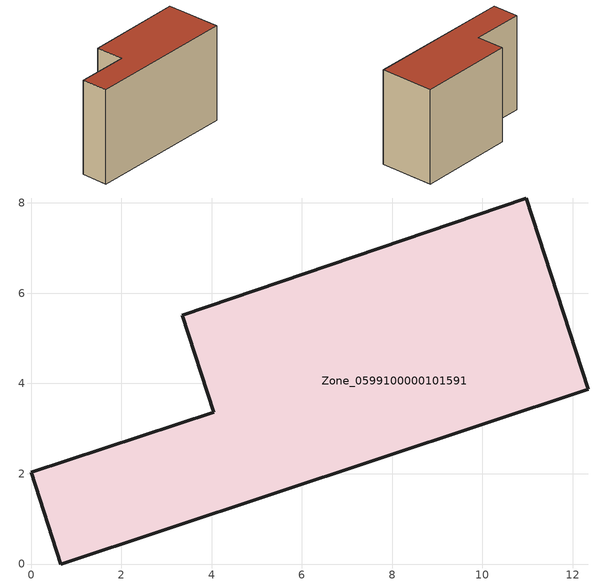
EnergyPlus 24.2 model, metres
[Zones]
Zone_0599100000101591
 floor ground (C_G): 0,2.04 4.05,3.36 3.35,5.52 10.97,8.11 12.35,3.87 0.66,0 z0
 wall outside (C_F): 4.05,3.36 0,2.04 0.66,0 12.35,3.87 10.97,8.11 3.35,5.52 4.05,3.36 z0:7.8
 roof outside (C_R): 10.97,8.11 3.35,5.52 4.05,3.36 0,2.04 0.66,0 12.35,3.87 z7.8
[BUILDING]
Pand.0599100000101591: North Axis=0; Terrain=City; Loads Convergence Tolerance Value=0.04; Temperature Convergence Tolerance Value=0.4; Solar Distribution=FullExterior; Maximum Number of Warmup Days=25; Minimum Number of Warmup Days=1
[Site:Location]
Rotterdam.The.Hague.AP_ZH_NLD Design_Conditions: Latitude=51.96; Longitude=4.45; Time Zone=1; Elevation=-4.5
[SITE:GROUNDTEMPERATURE:BUILDINGSURFACE]
18, 18, 18, 18, 18, 18, 18, 18, 18, 18, 18, 18
[MATERIAL] Thermal Absorptance=0.9; Solar Absorptance=0.7; Visible Absorptance=0.7
Name | Roughness | Thickness | Conductivity | Density | Specific Heat
G.TI.1946 | MediumSmooth | 0.15 | 1 | 540 | 1210
F.TI.1946 | Rough | 0.3 | 0.857143 | 1920 | 840
R.TI.1946 | MediumRough | 0.2 | 0.1 | 1500 | 1000
[CONSTRUCTION]
C_G: G.TI.1946
C_F: F.TI.1946
C_R: R.TI.1946
[ZONE]
Zone_0599100000101591: Type=1; Multiplier=1; Ceiling Height=Autocalculate; Volume=Autocalculate; Floor Area=autocalculate; Part of Total Floor Area=Yes
[ZONEINFILTRATION:DESIGNFLOWRATE]
Infil_Zone_0599100000101591: Zone or ZoneList or Space or SpaceList=Zone_0599100000101591; Schedule=AlwaysOn; Design Flow Rate Calculation Method=Flow/Area; Flow Rate per Floor Area=0.003; Constant Term Coefficient=1; Temperature Term Coefficient=0; Velocity Term Coefficient=0; Velocity Squared Term Coefficient=0
[HVACTEMPLATE:ZONE:IDEALLOADSAIRSYSTEM]
Zone_0599100000101591: Maximum Heating Supply Air Temperature=50; Minimum Cooling Supply Air Temperature=13; Maximum Heating Supply Air Humidity Ratio=0.0156; Minimum Cooling Supply Air Humidity Ratio=0.0077; Heating Limit=NoLimit; Cooling Limit=NoLimit; Dehumidification Control Type=ConstantSensibleHeatRatio; Cooling Sensible Heat Ratio=0.7; Dehumidification Setpoint=60; Humidification Control Type=None; Humidification Setpoint=30; Outdoor Air Method=None; Outdoor Air Flow Rate per Person=0.00944; Outdoor Air Flow Rate per Zone Floor Area=0; Outdoor Air Flow Rate per Zone=0; Demand Controlled Ventilation Type=None; Outdoor Air Economizer Type=NoEconomizer; Heat Recovery Type=None; Sensible Heat Recovery Effectiveness=0.7; Latent Heat Recovery Effectiveness=0.65
[ZONECONTROL:THERMOSTAT]
ThermostatControl_Zone_0599100000101591: Zone or ZoneList=Zone_0599100000101591; Control Type Schedule=DualSetpointControlType; Control 1=Thermostat_Zone_0599100000101591; Temperature Difference Between Cutout And Setpoint=0
[THERMOSTATSETPOINT:DUALSETPOINT]
Thermostat_Zone_0599100000101591: Heating Setpoint Temperature Schedule=HeatingSetpoint_Zone_0599100000101591; Cooling Setpoint Temperature Schedule=CoolingSetpoint_Zone_0599100000101591
[SCHEDULE:COMPACT]
HeatingSetpoint_Zone_0599100000101591: Through: 12/31, For: AllDays, Until: 24:00, 21
CoolingSetpoint_Zone_0599100000101591: Through: 12/31, For: AllDays, Until: 24:00, 24
DualSetpointControlType: Through: 12/31, For: AllDays, Until: 24:00, 4
AlwaysOn: Through: 12/31, For: AllDays, Until: 24:00, 1
